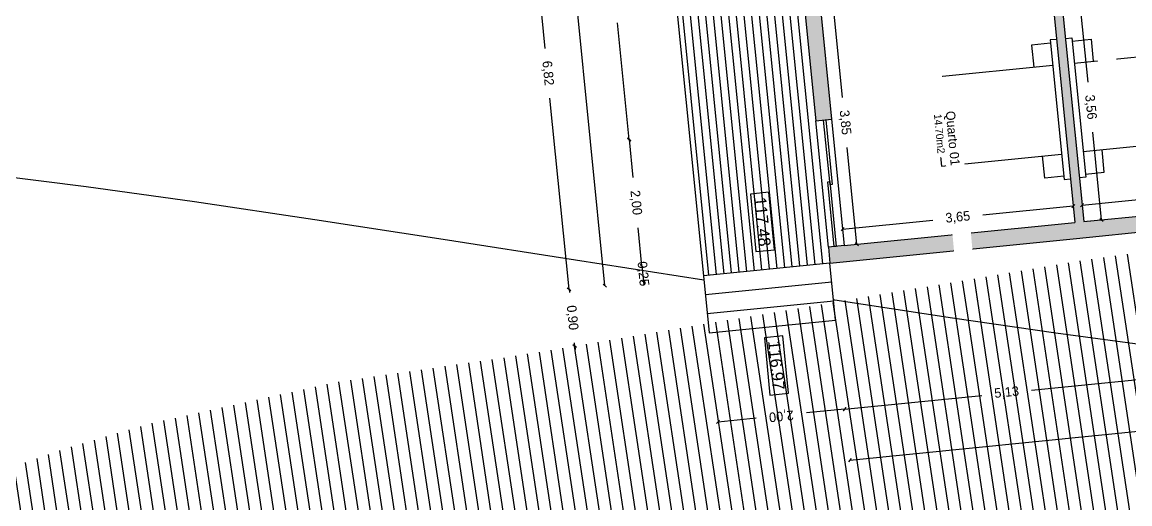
# Model space of a CAD drawing. Extents: x -196763 to -87592, y -65703 to -55832.
# Drawn here: x -196629.07 to -196611.64, y -55939.97 to -55932.41 of the extents above; entities that cross this region are included whole.
import ezdxf

# ---------------------------------------------------------------- set-up
doc = ezdxf.new("R2010")
doc.units = 0
doc.header["$MEASUREMENT"] = 0
doc.header["$PDMODE"] = 34
doc.header["$PDSIZE"] = 0.05
for name, color, linetype in [('0_PROP.aux.cotas', 30, 'Continuous'), ('0_pROP.aux.legenda', 7, 'Continuous'), ('0_PROP.corte', 10, 'Continuous'), ('0_PROP.corte.vaos', 160, 'Continuous'), ('0_PROP.mob', 19, 'Continuous'), ('0_PROP.trama', 251, 'Continuous'), ('0_PROP.vista1', 251, 'Continuous'), ('0_PROP.vista3', 254, 'Continuous'), ('0_PROPfinal', 4, 'Continuous'), ('CV', 8, 'Continuous')]:
    doc.layers.add(name, color=color, linetype=linetype)
doc.styles.add('creativespace', font='GOTHIC.TTF')
doc.dimstyles.new('creativespace', dxfattribs={"dimtxt": 0.15, "dimasz": 0.05, "dimexe": 0.05, "dimexo": 0.05, "dimgap": 0.2, "dimtad": 0, "dimtoh": 1, "dimzin": 1, "dimtxsty": 'creativespace', "dimblk": 'OBLIQUE', "dimcen": 0, "dimclrd": 251, "dimclre": 256, "dimclrt": 30, "dimazin": 3, "dimtfac": 1, "dimtmove": 0, "dimatfit": 3, "dimldrblk": 'OBLIQUE', "dimfxl": 1, "dimlwd": -1, "dimlwe": -1, "dimarcsym": 0})

# ---------------------------------------------------------------- blocks, each defined once
blk = doc.blocks.new('_Oblique')
at = {"color": 0, "linetype": 'ByBlock', "lineweight": -2}
blk.add_line((-0.5, -0.5), (0.5, 0.5), dxfattribs=at)
blk = doc.blocks.new('*D106')
at = {"layer": '0_PROP.aux.cotas', "color": 251, "transparency": 16777216}
for p, q in [((-87785.449, -65591.966), (-87786.221, -65592.819)), ((-87787.52, -65594.254), (-87786.747, -65593.401))]:
    blk.add_line(p, q, dxfattribs=at)
at = {"layer": 'DEFPOINTS', "color": 0, "transparency": 16777216}
for p in [(-87785.449, -65591.966), (-87787.52, -65594.254), (-87787.52, -65594.254)]:
    blk.add_point(p, dxfattribs=at)
at = {"layer": '0_PROP.aux.cotas', "color": 251, "transparency": 16777216, "xscale": 0.05, "yscale": 0.05, "zscale": 0.05}
for p, rotation in [((-87785.449, -65591.966), 47.85695784791795), ((-87787.52, -65594.254), 227.856957847918)]:
    blk.add_blockref('_Oblique', p, dxfattribs=dict(at, rotation=rotation))
at = {"layer": '0_PROP.aux.cotas', "color": 30, "transparency": 16777216, "insert": (-87786.484, -65593.11), "char_height": 0.15, "attachment_point": 5, "rotation": 47.857, "style": 'creativespace'}
blk.add_mtext('3,09', dxfattribs=at)
blk = doc.blocks.new('*D107')
at = {"layer": '0_PROP.aux.cotas', "color": 251, "transparency": 16777216}
for p, q in [((-87787.613, -65594.358), (-87788.572, -65595.418)), ((-87790.06, -65597.062), (-87789.101, -65596.002))]:
    blk.add_line(p, q, dxfattribs=at)
at = {"layer": 'DEFPOINTS', "color": 0, "transparency": 16777216}
for p in [(-87787.613, -65594.358), (-87787.613, -65594.358), (-87790.06, -65597.062)]:
    blk.add_point(p, dxfattribs=at)
at = {"layer": '0_PROP.aux.cotas', "color": 251, "transparency": 16777216, "xscale": 0.05, "yscale": 0.05, "zscale": 0.05}
for p, rotation in [((-87787.613, -65594.358), 47.85695784791795), ((-87790.06, -65597.062), 227.856957847918)]:
    blk.add_blockref('_Oblique', p, dxfattribs=dict(at, rotation=rotation))
at = {"layer": '0_PROP.aux.cotas', "color": 30, "transparency": 16777216, "insert": (-87788.837, -65595.71), "char_height": 0.15, "attachment_point": 5, "rotation": 47.857, "style": 'creativespace'}
blk.add_mtext('3,65', dxfattribs=at)
blk = doc.blocks.new('*D121')
at = {"layer": '0_PROP.aux.cotas', "color": 251, "transparency": 16777216}
for p, q in [((-87791.54, -65592.878), (-87791.996, -65593.382)), ((-87792.955, -65594.442), (-87792.5, -65593.939))]:
    blk.add_line(p, q, dxfattribs=at)
at = {"layer": 'DEFPOINTS', "color": 0, "transparency": 16777216}
for p in [(-87791.54, -65592.878), (-87792.955, -65594.442), (-87792.955, -65594.442)]:
    blk.add_point(p, dxfattribs=at)
at = {"layer": '0_PROP.aux.cotas', "color": 251, "transparency": 16777216, "xscale": 0.05, "yscale": 0.05, "zscale": 0.05}
for p, rotation in [((-87791.54, -65592.878), 47.85695784791795), ((-87792.955, -65594.442), 227.856957847918)]:
    blk.add_blockref('_Oblique', p, dxfattribs=dict(at, rotation=rotation))
at = {"layer": '0_PROP.aux.cotas', "color": 30, "transparency": 16777216, "insert": (-87792.248, -65593.66), "char_height": 0.15, "attachment_point": 5, "rotation": 47.857, "style": 'creativespace'}
blk.add_mtext('2,11', dxfattribs=at)
blk = doc.blocks.new('*D126')
at = {"layer": '0_PROP.aux.cotas', "color": 251, "transparency": 16777216}
for p, q in [((-87792.587, -65594.505), (-87791.453, -65595.532)), ((-87789.734, -65597.088), (-87790.868, -65596.061))]:
    blk.add_line(p, q, dxfattribs=at)
at = {"layer": 'DEFPOINTS', "color": 0, "transparency": 16777216}
for p in [(-87792.587, -65594.505), (-87792.587, -65594.505), (-87789.734, -65597.088)]:
    blk.add_point(p, dxfattribs=at)
at = {"layer": '0_PROP.aux.cotas', "color": 251, "transparency": 16777216, "xscale": 0.05, "yscale": 0.05, "zscale": 0.05}
for p, rotation in [((-87792.587, -65594.505), 137.856957847918), ((-87789.734, -65597.088), 317.856957847918)]:
    blk.add_blockref('_Oblique', p, dxfattribs=dict(at, rotation=rotation))
at = {"layer": '0_PROP.aux.cotas', "color": 30, "transparency": 16777216, "insert": (-87791.16, -65595.796), "char_height": 0.15, "attachment_point": 5, "rotation": 317.857, "style": 'creativespace'}
blk.add_mtext('3,85', dxfattribs=at)
blk = doc.blocks.new('*D127')
at = {"layer": '0_PROP.aux.cotas', "transparency": 16777216}
for p, q in [((-87789.932, -65592.004), (-87789.744, -65591.795)), ((-87787.294, -65594.391), (-87787.105, -65594.183))]:
    blk.add_line(p, q, dxfattribs=at)
at = {"layer": '0_PROP.aux.cotas', "color": 251, "transparency": 16777216}
for p, q in [((-87789.777, -65591.832), (-87788.75, -65592.762)), ((-87787.139, -65594.22), (-87788.166, -65593.291))]:
    blk.add_line(p, q, dxfattribs=at)
at = {"layer": 'DEFPOINTS', "color": 0, "transparency": 16777216}
for p in [(-87789.966, -65592.041), (-87787.139, -65594.22), (-87787.327, -65594.428)]:
    blk.add_point(p, dxfattribs=at)
at = {"layer": '0_PROP.aux.cotas', "color": 251, "transparency": 16777216, "xscale": 0.05, "yscale": 0.05, "zscale": 0.05}
for p, rotation in [((-87789.777, -65591.832), 137.856957847918), ((-87787.139, -65594.22), 317.856957847918)]:
    blk.add_blockref('_Oblique', p, dxfattribs=dict(at, rotation=rotation))
at = {"layer": '0_PROP.aux.cotas', "color": 30, "transparency": 16777216, "insert": (-87788.458, -65593.026), "char_height": 0.15, "attachment_point": 5, "rotation": 317.857, "style": 'creativespace'}
blk.add_mtext('3,56', dxfattribs=at)
blk = doc.blocks.new('*D135')
at = {"layer": '0_PROP.aux.cotas', "color": 251, "transparency": 16777216}
for p, q in [((-87796.812, -65595.267), (-87795.447, -65596.501)), ((-87793.494, -65598.269), (-87794.858, -65597.034))]:
    blk.add_line(p, q, dxfattribs=at)
at = {"layer": 'DEFPOINTS', "color": 0, "transparency": 16777216}
for p in [(-87796.812, -65595.267), (-87793.494, -65598.269), (-87793.494, -65598.269)]:
    blk.add_point(p, dxfattribs=at)
at = {"layer": '0_PROP.aux.cotas', "color": 251, "transparency": 16777216, "xscale": 0.05, "yscale": 0.05, "zscale": 0.05}
for p, rotation in [((-87796.812, -65595.267), 137.856957847918), ((-87793.494, -65598.269), 317.856957847918)]:
    blk.add_blockref('_Oblique', p, dxfattribs=dict(at, rotation=rotation))
at = {"layer": '0_PROP.aux.cotas', "color": 30, "transparency": 16777216, "insert": (-87795.153, -65596.768), "char_height": 0.15, "attachment_point": 5, "rotation": 317.857, "style": 'creativespace'}
blk.add_mtext('4,47', dxfattribs=at)
blk = doc.blocks.new('*D136')
at = {"layer": '0_PROP.aux.cotas', "color": 251, "transparency": 16777216}
for p, q in [((-87793.494, -65598.269), (-87793.048, -65598.673)), ((-87792.014, -65599.608), (-87792.46, -65599.204))]:
    blk.add_line(p, q, dxfattribs=at)
at = {"layer": 'DEFPOINTS', "color": 0, "transparency": 16777216}
for p in [(-87793.494, -65598.269), (-87792.014, -65599.608), (-87792.014, -65599.608)]:
    blk.add_point(p, dxfattribs=at)
at = {"layer": '0_PROP.aux.cotas', "color": 251, "transparency": 16777216, "xscale": 0.05, "yscale": 0.05, "zscale": 0.05}
for p, rotation in [((-87793.494, -65598.269), 137.856957847918), ((-87792.014, -65599.608), 317.856957847918)]:
    blk.add_blockref('_Oblique', p, dxfattribs=dict(at, rotation=rotation))
at = {"layer": '0_PROP.aux.cotas', "color": 30, "transparency": 16777216, "insert": (-87792.754, -65598.938), "char_height": 0.15, "attachment_point": 5, "rotation": 317.857, "style": 'creativespace'}
blk.add_mtext('2,00', dxfattribs=at)
blk = doc.blocks.new('*D137')
at = {"layer": '0_PROP.aux.cotas', "color": 251, "transparency": 16777216}
for p, q in [((-87792.014, -65599.608), (-87792.051, -65599.574)), ((-87792.014, -65599.608), (-87791.829, -65599.776)), ((-87791.829, -65599.776), (-87791.792, -65599.809))]:
    blk.add_line(p, q, dxfattribs=at)
at = {"layer": 'DEFPOINTS', "color": 0, "transparency": 16777216}
for p in [(-87792.014, -65599.608), (-87791.829, -65599.776), (-87791.829, -65599.776)]:
    blk.add_point(p, dxfattribs=at)
at = {"layer": '0_PROP.aux.cotas', "color": 251, "transparency": 16777216, "xscale": 0.05, "yscale": 0.05, "zscale": 0.05}
for p, rotation in [((-87792.014, -65599.608), 317.856957847918), ((-87791.829, -65599.776), 137.856957847918)]:
    blk.add_blockref('_Oblique', p, dxfattribs=dict(at, rotation=rotation))
at = {"layer": '0_PROP.aux.cotas', "color": 30, "transparency": 16777216, "insert": (-87791.922, -65599.692), "char_height": 0.15, "attachment_point": 5, "rotation": 317.857, "style": 'creativespace'}
blk.add_mtext('0,25', dxfattribs=at)
blk = doc.blocks.new('*D140')
at = {"layer": '0_PROP.aux.cotas', "color": 251, "transparency": 16777216}
for p, q in [((-87797.673, -65596.073), (-87795.436, -65598.098)), ((-87792.618, -65600.648), (-87794.855, -65598.623))]:
    blk.add_line(p, q, dxfattribs=at)
at = {"layer": 'DEFPOINTS', "color": 0, "transparency": 16777216}
for p in [(-87797.673, -65596.073), (-87792.618, -65600.648), (-87792.618, -65600.648)]:
    blk.add_point(p, dxfattribs=at)
at = {"layer": '0_PROP.aux.cotas', "color": 251, "transparency": 16777216, "xscale": 0.05, "yscale": 0.05, "zscale": 0.05}
for p, rotation in [((-87797.673, -65596.073), 137.856957847918), ((-87792.618, -65600.648), 317.856957847918)]:
    blk.add_blockref('_Oblique', p, dxfattribs=dict(at, rotation=rotation))
at = {"layer": '0_PROP.aux.cotas', "color": 30, "transparency": 16777216, "insert": (-87795.146, -65598.36), "char_height": 0.15, "attachment_point": 5, "rotation": 317.857, "style": 'creativespace'}
blk.add_mtext('6,82', dxfattribs=at)
blk = doc.blocks.new('*D141')
at = {"layer": '0_PROP.aux.cotas', "color": 251, "transparency": 16777216}
for p, q in [((-87805.217, -65588.49), (-87799.055, -65594.062)), ((-87792.237, -65600.227), (-87798.399, -65594.655))]:
    blk.add_line(p, q, dxfattribs=at)
at = {"layer": 'DEFPOINTS', "color": 0, "transparency": 16777216}
for p in [(-87805.217, -65588.49), (-87792.237, -65600.227), (-87792.237, -65600.227)]:
    blk.add_point(p, dxfattribs=at)
at = {"layer": '0_PROP.aux.cotas', "color": 251, "transparency": 16777216, "xscale": 0.05, "yscale": 0.05, "zscale": 0.05}
for p, rotation in [((-87805.217, -65588.49), 137.879987064216), ((-87792.237, -65600.227), 317.8799870642161)]:
    blk.add_blockref('_Oblique', p, dxfattribs=dict(at, rotation=rotation))
at = {"layer": '0_PROP.aux.cotas', "color": 30, "transparency": 16777216, "insert": (-87798.727, -65594.358), "char_height": 0.15, "attachment_point": 5, "rotation": 317.88, "style": 'creativespace'}
blk.add_mtext('17,50', dxfattribs=at)
blk = doc.blocks.new('*D142')
at = {"layer": '0_PROP.aux.cotas', "color": 251, "transparency": 16777216}
for p, q in [((-87792.618, -65600.648), (-87792.655, -65600.614)), ((-87792.618, -65600.648), (-87792.578, -65600.684)), ((-87791.951, -65601.252), (-87791.991, -65601.215)), ((-87791.951, -65601.252), (-87791.914, -65601.285))]:
    blk.add_line(p, q, dxfattribs=at)
at = {"layer": 'DEFPOINTS', "color": 0, "transparency": 16777216}
for p in [(-87792.618, -65600.648), (-87791.951, -65601.252), (-87791.951, -65601.252)]:
    blk.add_point(p, dxfattribs=at)
at = {"layer": '0_PROP.aux.cotas', "color": 251, "transparency": 16777216, "xscale": 0.05, "yscale": 0.05, "zscale": 0.05}
for p, rotation in [((-87792.618, -65600.648), 317.856957847918), ((-87791.951, -65601.252), 137.856957847918)]:
    blk.add_blockref('_Oblique', p, dxfattribs=dict(at, rotation=rotation))
at = {"layer": '0_PROP.aux.cotas', "color": 30, "transparency": 16777216, "insert": (-87792.284, -65600.95), "char_height": 0.15, "attachment_point": 5, "rotation": 317.857, "style": 'creativespace'}
blk.add_mtext('0,90', dxfattribs=at)
blk = doc.blocks.new('*D161')
at = {"layer": '0_PROP.aux.cotas', "color": 251, "transparency": 16777216}
for p, q in [((-87784.7, -65595.335), (-87786.156, -65596.944)), ((-87788.141, -65599.137), (-87786.685, -65597.528))]:
    blk.add_line(p, q, dxfattribs=at)
at = {"layer": 'DEFPOINTS', "color": 0, "transparency": 16777216}
for p in [(-87784.7, -65595.335), (-87788.141, -65599.137), (-87788.141, -65599.137)]:
    blk.add_point(p, dxfattribs=at)
at = {"layer": '0_PROP.aux.cotas', "color": 251, "transparency": 16777216, "xscale": 0.05, "yscale": 0.05, "zscale": 0.05}
for p, rotation in [((-87784.7, -65595.335), 47.85695784791795), ((-87788.141, -65599.137), 227.856957847918)]:
    blk.add_blockref('_Oblique', p, dxfattribs=dict(at, rotation=rotation))
at = {"layer": '0_PROP.aux.cotas', "color": 30, "transparency": 16777216, "insert": (-87786.421, -65597.236), "char_height": 0.15, "attachment_point": 5, "rotation": 47.857, "style": 'creativespace'}
blk.add_mtext('5,13', dxfattribs=at)
blk = doc.blocks.new('*D162')
at = {"layer": '0_PROP.aux.cotas', "color": 251, "transparency": 16777216}
for p, q in [((-87788.14, -65599.136), (-87788.545, -65599.584)), ((-87789.482, -65600.619), (-87789.077, -65600.171))]:
    blk.add_line(p, q, dxfattribs=at)
at = {"layer": 'DEFPOINTS', "color": 0, "transparency": 16777216}
for p in [(-87788.14, -65599.136), (-87789.482, -65600.619), (-87789.482, -65600.619)]:
    blk.add_point(p, dxfattribs=at)
at = {"layer": '0_PROP.aux.cotas', "color": 251, "transparency": 16777216, "xscale": 0.05, "yscale": 0.05, "zscale": 0.05}
for p, rotation in [((-87788.14, -65599.136), 47.86049192823572), ((-87789.482, -65600.619), 227.8604919282357)]:
    blk.add_blockref('_Oblique', p, dxfattribs=dict(at, rotation=rotation))
at = {"layer": '0_PROP.aux.cotas', "color": 30, "transparency": 16777216, "insert": (-87788.811, -65599.878), "char_height": 0.15, "attachment_point": 5, "rotation": 227.8605, "style": 'creativespace'}
blk.add_mtext('2,00', dxfattribs=at)
blk = doc.blocks.new('*D163')
at = {"layer": '0_PROP.aux.cotas', "color": 251, "transparency": 16777216}
for p, q in [((-87780.162, -65591.52), (-87783.555, -65595.27)), ((-87787.542, -65599.675), (-87784.149, -65595.925))]:
    blk.add_line(p, q, dxfattribs=at)
at = {"layer": 'DEFPOINTS', "color": 0, "transparency": 16777216}
for p in [(-87780.162, -65591.52), (-87787.542, -65599.675), (-87787.542, -65599.675)]:
    blk.add_point(p, dxfattribs=at)
at = {"layer": '0_PROP.aux.cotas', "color": 251, "transparency": 16777216, "xscale": 0.05, "yscale": 0.05, "zscale": 0.05}
for p, rotation in [((-87780.162, -65591.52), 47.85695784791795), ((-87787.542, -65599.675), 227.856957847918)]:
    blk.add_blockref('_Oblique', p, dxfattribs=dict(at, rotation=rotation))
at = {"layer": '0_PROP.aux.cotas', "color": 30, "transparency": 16777216, "insert": (-87783.852, -65595.598), "char_height": 0.15, "attachment_point": 5, "rotation": 47.857, "style": 'creativespace'}
blk.add_mtext('11,00', dxfattribs=at)
blk = doc.blocks.new('20240619.EP_LA_V04s.muro')
at = {"layer": '0_PROP.trama'}
h = blk.add_hatch(color=256, dxfattribs=at)
h.dxf.hatch_style = 1
h.paths.add_polyline_path([(-87787.453, -65584.925), (-87787.621, -65585.11), (-87789.315, -65586.983), (-87789.211, -65587.076), (-87789.123, -65586.979), (-87788.456, -65587.584), (-87788.362, -65587.48), (-87789.029, -65586.875), (-87787.517, -65585.204), (-87786.819, -65585.835), (-87786.652, -65585.65)])
h.paths.add_polyline_path([(-87785.566, -65586.97), (-87787.078, -65588.641), (-87787.746, -65588.037), (-87787.84, -65588.141), (-87787.172, -65588.745), (-87787.26, -65588.842), (-87787.156, -65588.936), (-87785.462, -65587.064), (-87782.824, -65589.452), (-87783.824, -65590.557), (-87783.638, -65590.724), (-87782.47, -65589.434), (-87786.096, -65586.153), (-87786.263, -65586.339)])
h.paths.add_polyline_path([(-87787.801, -65589.649), (-87787.713, -65589.552), (-87787.817, -65589.458), (-87788.087, -65589.756), (-87787.983, -65589.85), (-87787.895, -65589.753), (-87785.071, -65592.308), (-87784.977, -65592.204), (-87785.533, -65591.701)])
h.paths.add_polyline_path([(-87789.875, -65587.81), (-87789.768, -65587.692), (-87789.872, -65587.598), (-87792.988, -65591.042), (-87793.156, -65591.227), (-87794.162, -65592.339), (-87793.977, -65592.506), (-87793.065, -65591.499), (-87792.478, -65592.029), (-87792.385, -65591.926), (-87793.052, -65591.321), (-87790.777, -65588.806), (-87790.109, -65589.411), (-87790.015, -65589.307), (-87790.683, -65588.703), (-87789.969, -65587.914), (-87789.524, -65588.316), (-87789.43, -65588.212)])
h.paths.add_polyline_path([(-87789.4, -65589.864), (-87789.493, -65589.968), (-87788.826, -65590.572), (-87790.07, -65591.947), (-87790.514, -65591.544), (-87790.608, -65591.648), (-87790.163, -65592.051), (-87787.236, -65594.7), (-87786.41, -65593.788), (-87786.596, -65593.62), (-87787.327, -65594.428), (-87789.966, -65592.041), (-87788.54, -65590.465), (-87788.644, -65590.371), (-87788.732, -65590.468)])
h.paths.add_polyline_path([(-87787.236, -65594.7), (-87787.421, -65594.532), (-87789.868, -65597.236), (-87790.036, -65597.421), (-87789.85, -65597.589)])
h.paths.add_polyline_path([(-87792.721, -65594.654), (-87791.212, -65592.986), (-87791.769, -65592.483), (-87791.863, -65592.586), (-87791.41, -65592.996), (-87792.825, -65594.56), (-87794.48, -65593.062), (-87794.647, -65592.911), (-87794.665, -65592.895), (-87794.833, -65593.08), (-87791.515, -65596.082), (-87791.348, -65595.897)])
at = {"layer": '0_PROP.aux.cotas'}
for points in [[(-87791.307, -65597.409), (-87791.505, -65597.627), (-87790.837, -65598.238), (-87790.639, -65598.02)], [(-87789.631, -65598.933), (-87789.828, -65599.151), (-87789.16, -65599.762), (-87788.963, -65599.544)]]:
    blk.add_lwpolyline(points, close=True, dxfattribs=at)
at = {"layer": '0_PROP.corte'}
blk.add_line((-87792.721, -65594.654), (-87791.348, -65595.897), dxfattribs=at)
for points in [[(-87788.53, -65590.454), (-87789.966, -65592.041), (-87787.327, -65594.428)], [(-87790.163, -65592.051), (-87787.421, -65594.532)], [(-87794.665, -65592.895), (-87794.833, -65593.08), (-87791.515, -65596.082)], [(-87787.327, -65594.428), (-87786.596, -65593.62)], [(-87787.236, -65594.7), (-87786.41, -65593.788)], [(-87789.868, -65597.236), (-87787.421, -65594.532)], [(-87790.036, -65597.421), (-87789.85, -65597.589), (-87787.236, -65594.7)], [(-87791.515, -65596.082), (-87791.348, -65595.897)], [(-87789.868, -65597.236), (-87790.036, -65597.421)]]:
    blk.add_lwpolyline(points, dxfattribs=at)
at = {"layer": '0_PROP.corte.vaos', "linetype": 'Continuous'}
blk.add_lwpolyline([(-87790.673, -65596.676), (-87791.431, -65595.99), (-87791.41, -65595.966), (-87790.652, -65596.652)], close=True, dxfattribs=at)
at = {"layer": '0_PROP.mob'}
for points in [[(-87789.108, -65592.682), (-87787.833, -65591.274), (-87786.795, -65592.213), (-87788.069, -65593.622)], [(-87789.367, -65592.448), (-87789.166, -65592.225), (-87788.906, -65592.46)], [(-87789.471, -65592.488), (-87789.404, -65592.414), (-87787.773, -65593.89), (-87787.84, -65593.964)], [(-87789.565, -65592.592), (-87789.632, -65592.666), (-87788.001, -65594.142), (-87787.934, -65594.068)], [(-87789.595, -65592.7), (-87789.796, -65592.922), (-87789.537, -65593.157)], [(-87789.336, -65592.935), (-87790.611, -65594.343), (-87789.572, -65595.283), (-87788.298, -65593.874)], [(-87787.81, -65593.857), (-87787.609, -65593.634), (-87787.868, -65593.399)], [(-87788.038, -65594.109), (-87788.239, -65594.331), (-87788.499, -65594.096)]]:
    blk.add_lwpolyline(points, dxfattribs=at)
at = {"layer": '0_PROP.trama', "color": 33}
for points in [[(-87800.217, -65588.37), (-87789.931, -65597.678)], [(-87800.378, -65588.548), (-87790.092, -65597.856)], [(-87800.297, -65588.459), (-87790.011, -65597.767)], [(-87800.539, -65588.726), (-87790.253, -65598.034)], [(-87800.458, -65588.637), (-87790.172, -65597.945)], [(-87800.7, -65588.904), (-87790.414, -65598.212)], [(-87800.619, -65588.815), (-87790.333, -65598.123)], [(-87800.861, -65589.082), (-87790.575, -65598.39)], [(-87800.78, -65588.993), (-87790.494, -65598.301)], [(-87801.022, -65589.26), (-87790.736, -65598.568)], [(-87800.941, -65589.171), (-87790.655, -65598.479)], [(-87801.183, -65589.437), (-87790.897, -65598.746)], [(-87801.102, -65589.348), (-87790.816, -65598.657)], [(-87801.344, -65589.615), (-87791.058, -65598.924)], [(-87801.264, -65589.526), (-87790.977, -65598.835)], [(-87801.425, -65589.704), (-87791.138, -65599.013)]]:
    blk.add_lwpolyline(points, dxfattribs=at)
at = {"layer": '0_PROP.vista1', "linetype": 'Continuous'}
for p, q in [((-87789.628, -65597.79), (-87790.969, -65599.273)), ((-87789.405, -65597.992), (-87790.747, -65599.474))]:
    blk.add_line(p, q, dxfattribs=at)
for points in [[(-87801.478, -65589.764), (-87791.192, -65599.072)], [(-87791.192, -65599.072), (-87790.524, -65599.676), (-87789.183, -65598.193), (-87789.85, -65597.589), (-87791.192, -65599.072)]]:
    blk.add_lwpolyline(points, dxfattribs=at)
at = {"layer": '0_PROP.vista3'}
blk.add_lwpolyline([(-87791.515, -65596.082), (-87791.348, -65595.897), (-87789.868, -65597.236), (-87790.036, -65597.421), (-87791.515, -65596.082)], dxfattribs=at)
at = {"layer": 'CV', "linetype": 'Continuous'}
blk.add_polyline3d([(-87791.14, -65599.119, 0), (-87792.85, -65600.241, 0), (-87792.85, -65600.241, 0), (-87794.609, -65601.397, 0), (-87796.313, -65602.522, 0), (-87797.905, -65603.584, 0), (-87799.331, -65604.552, 0), (-87800.535, -65605.395, 0)], dxfattribs=at)
at = {"layer": '0_PROP.aux.cotas', "color": 255, "linetype": 'ByBlock', "char_height": 0.19, "attachment_point": 5, "rotation": 317.857}
for s, insert in [('{\\C256;117.48}', (-87791.074, -65597.821)), ('{\\C256;116.97}', (-87789.398, -65599.345))]:
    blk.add_mtext(s, dxfattribs=dict(at, insert=insert))
at = {"layer": '0_PROP.aux.cotas'}
dim = blk.add_linear_dim(base=(-87787.52, -65594.254), p1=(-87785.449, -65591.966), p2=(-87787.52, -65594.254), angle=47.857, dimstyle='creativespace', dxfattribs=at)
dim.commit()
dim.dimension.update_dxf_attribs({"geometry": '*D106', "text_midpoint": (-87786.484, -65593.11)})
for p1, p2, picture, middle in [((-87796.812, -65595.267), (-87793.494, -65598.269), '*D135', (-87795.153, -65596.768)), ((-87797.673, -65596.073), (-87792.618, -65600.648), '*D140', (-87795.146, -65598.36)), ((-87793.494, -65598.269), (-87792.014, -65599.608), '*D136', (-87792.754, -65598.938)), ((-87788.14, -65599.136), (-87789.482, -65600.619), '*D162', (-87788.811, -65599.878)), ((-87792.618, -65600.648), (-87791.951, -65601.252), '*D142', (-87792.284, -65600.95))]:
    dim = blk.add_aligned_dim(p1=p1, p2=p2, distance=0, dimstyle='creativespace', dxfattribs=at)
    dim.commit()
    dim.dimension.update_dxf_attribs({"geometry": picture, "text_midpoint": middle})
dim = blk.add_linear_dim(base=(-87791.829, -65599.776), p1=(-87792.014, -65599.608), p2=(-87791.829, -65599.776), angle=317.857, dimstyle='creativespace', dxfattribs=at)
dim.commit()
dim.dimension.update_dxf_attribs({"geometry": '*D137', "text_midpoint": (-87791.922, -65599.692), "dimtype": 161})
at = {"layer": '0_pROP.aux.legenda', "attachment_point": 9, "rotation": 317.4277, "bg_fill": 2}
for s, insert, char_height, width in [('\\pxql;{\\fCentury Gothic|b0|i0|c0|p34;Closet}', (-87788.552, -65592.592), 0.145, 3.22256), ('{\\fCentury Gothic|b0|i0|c0|p34;14.70m2}', (-87789.747, -65595.183), 0.12, 1.87562)]:
    blk.add_mtext(s, dxfattribs=dict(at, insert=insert, char_height=char_height, width=width))
at = {"layer": '0_pROP.aux.legenda', "char_height": 0.145, "width": 3.22256, "attachment_point": 9, "rotation": 317.4277, "bg_fill": 2}
for s, insert in [('\\pxql;{\\fCentury Gothic|b0|i0|c0|p34;WC }', (-87790.739, -65594.987)), ('\\pxql;{\\fCentury Gothic|b0|i0|c0|p34;Quarto 01}', (-87787.752, -65596.81))]:
    blk.add_mtext(s, dxfattribs=dict(at, insert=insert))
at = {"layer": '0_PROP.trama'}
h = blk.add_hatch(dxfattribs=at)
h.set_pattern_fill('ANSI31', color=5, scale=1.5, angle=-42.143)
h.set_pattern_definition([(320.713916, (-87632.68341, -65913.38773), (0.11872367, 0.14512388), [])])
h.paths.add_polyline_path([(-87769.145, -65585.075), (-87775.462, -65581.395), (-87786.653, -65594.559), (-87786.951, -65594.919), (-87792.526, -65601.976), (-87794.354, -65604.189), (-87796.079, -65606.626), (-87796.831, -65607.85), (-87802.149, -65617.627), (-87802.669, -65618.472), (-87803.729, -65620.096), (-87802.321, -65621.234), (-87799.649, -65623.303), (-87798.54, -65622.935)])
at = {"layer": '0_PROP.corte.vaos', "linetype": 'Continuous'}
blk.add_lwpolyline([(-87789.973, -65597.352), (-87790.731, -65596.666), (-87790.71, -65596.642), (-87789.952, -65597.329)], close=True, dxfattribs=at)
at = {"layer": 'CV', "linetype": 'Continuous'}
blk.add_polyline3d([(-87785.375, -65595.267, 0), (-87786.476, -65596.023, 0), (-87787.84, -65596.937, 0), (-87789.401, -65597.972, 0), (-87789.416, -65597.982, 0)], dxfattribs=at)
at = {"layer": '0_PROP.aux.cotas'}
for p1, p2, picture, middle in [((-87805.217, -65588.49), (-87792.237, -65600.227), '*D141', (-87798.727, -65594.358)), ((-87780.162, -65591.52), (-87787.542, -65599.675), '*D163', (-87783.852, -65595.598)), ((-87791.54, -65592.878), (-87792.955, -65594.442), '*D121', (-87792.248, -65593.66))]:
    dim = blk.add_aligned_dim(p1=p1, p2=p2, distance=0, dimstyle='creativespace', dxfattribs=at)
    dim.commit()
    dim.dimension.update_dxf_attribs({"geometry": picture, "text_midpoint": middle})
for base, p1, p2, angle, picture, middle in [((-87787.139, -65594.22), (-87789.966, -65592.041), (-87787.327, -65594.428), 317.857, '*D127', (-87788.458, -65593.026)), ((-87787.613, -65594.358), (-87790.06, -65597.062), (-87787.613, -65594.358), 47.857, '*D107', (-87788.837, -65595.71)), ((-87792.587, -65594.505), (-87789.734, -65597.088), (-87792.587, -65594.505), 317.857, '*D126', (-87791.16, -65595.796)), ((-87788.141, -65599.137), (-87784.7, -65595.335), (-87788.141, -65599.137), 47.857, '*D161', (-87786.421, -65597.236))]:
    dim = blk.add_linear_dim(base=base, p1=p1, p2=p2, angle=angle, dimstyle='creativespace', dxfattribs=at)
    dim.commit()
    dim.dimension.update_dxf_attribs({"geometry": picture, "text_midpoint": middle})

msp = doc.modelspace()

# ---------------------------------------------------------------- block references
at = {"layer": '0_PROPfinal', "linetype": 'Continuous', "rotation": 317.8569578479464}
msp.add_blockref('20240619.EP_LA_V04s.muro', (-87507.723, -66202.984), dxfattribs=at)

doc.saveas('drawing.dxf')
